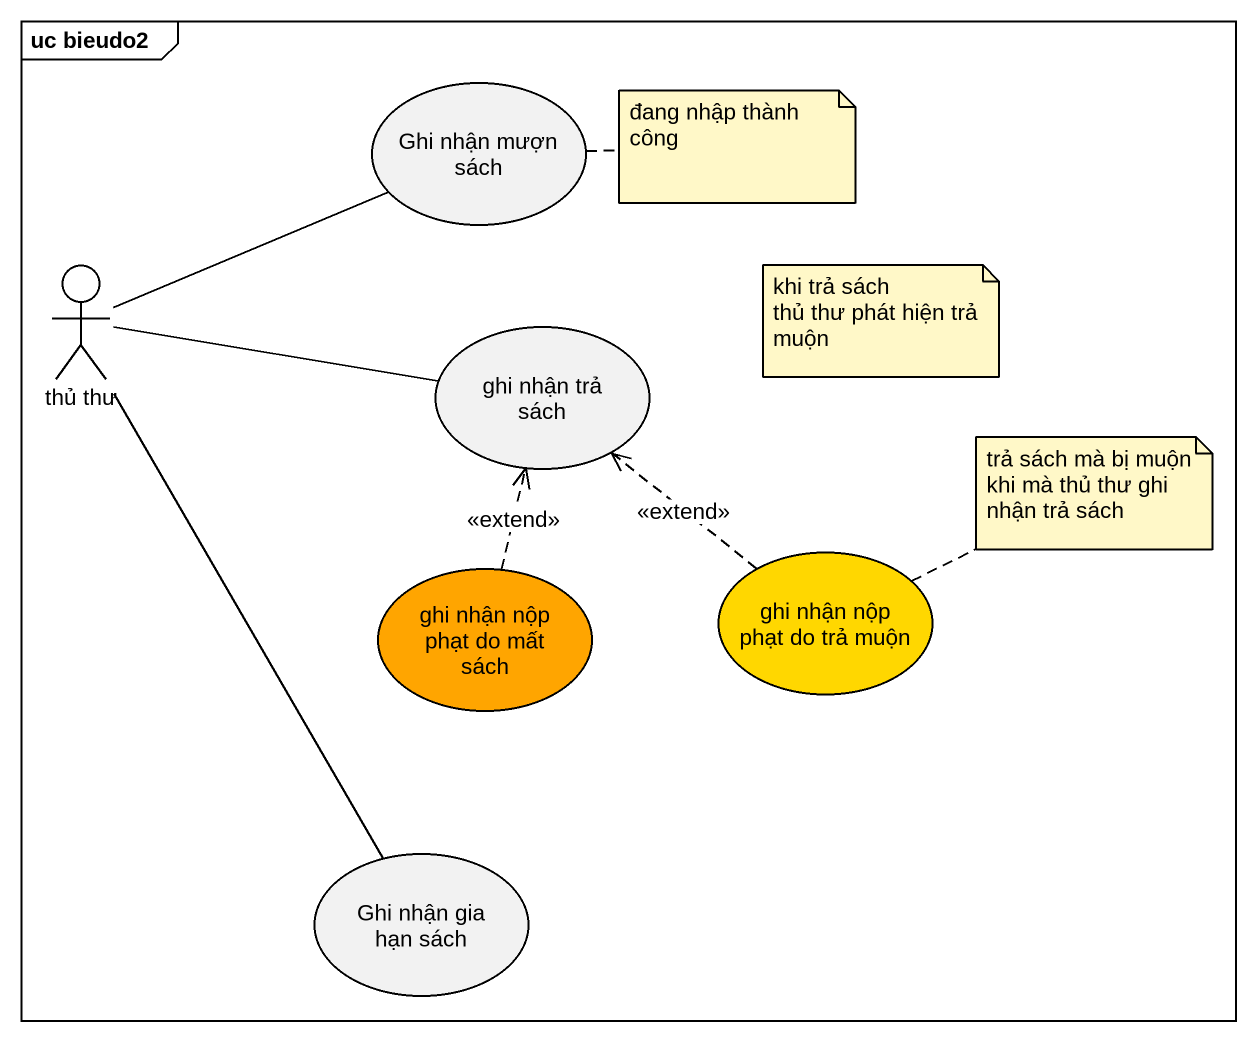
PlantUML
@startuml
mainframe uc bieudo2
usecase "Ghi nhận mượn sách" as Ghi_nhận_mượn_sách
actor "thủ thư" as thủ_thư
usecase "ghi nhận trả sách" as ghi_nhận_trả_sách
usecase "ghi nhận nộp phạt do trả muộn" as ghi_nhận_nộp_phạt_do_trả #FFD700
usecase "ghi nhận nộp phạt do mất sách" as ghi_nhận_nộp_phạt_do_mất #FFA500
usecase "Ghi nhận gia hạn sách" as Ghi_nhận_gia_hạn_sách
thủ_thư -right- Ghi_nhận_mượn_sách
thủ_thư -right- ghi_nhận_trả_sách
thủ_thư -- Ghi_nhận_gia_hạn_sách
ghi_nhận_nộp_phạt_do_trả .up.> ghi_nhận_trả_sách : <<extend>>
ghi_nhận_nộp_phạt_do_mất .up.> ghi_nhận_trả_sách : <<extend>>
note right of Ghi_nhận_mượn_sách : đang nhập thành công
note as N2
  khi trả sách
  thủ thư phát hiện trả muộn
end note
note right of ghi_nhận_nộp_phạt_do_trả
  trả sách mà bị muộn
  khi mà thủ thư ghi nhận trả sách
end note
@enduml
